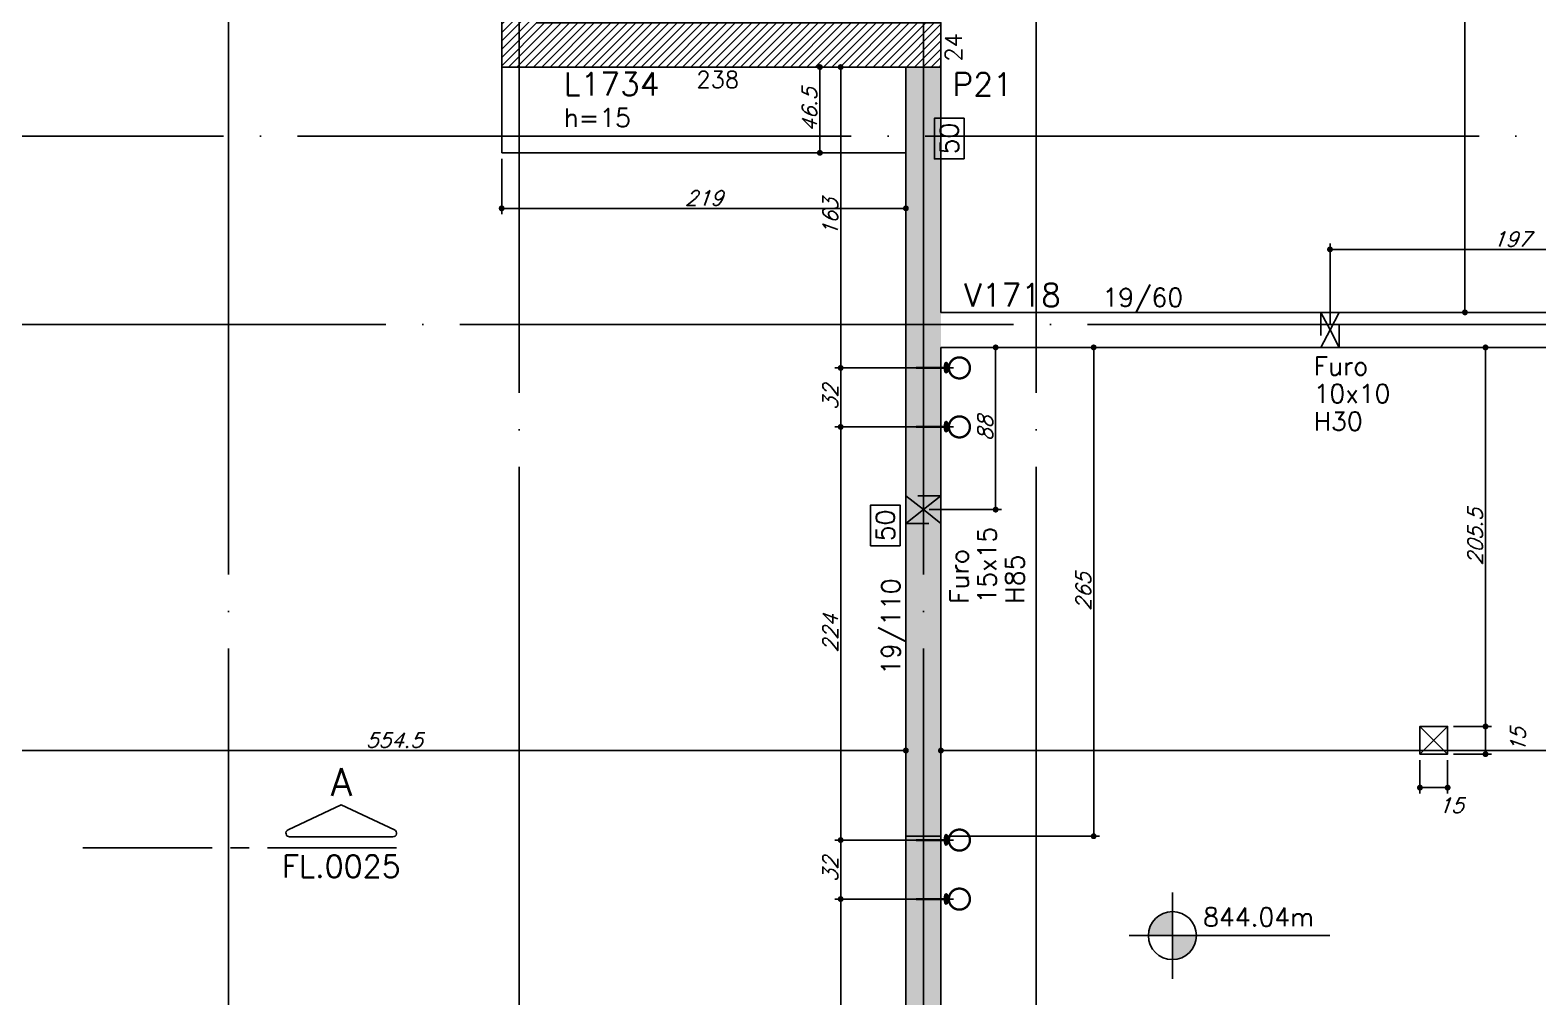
# Model space of a CAD drawing. Header units: millimetres. Extents: x -2368 to 4502, y -2283 to 2217.
# Drawn here: x 1021 to 1837, y -482 to 43 of the extents above; entities that cross this region are included whole.
import ezdxf
from ezdxf.enums import TextEntityAlignment as Align

# ---------------------------------------------------------------- set-up
doc = ezdxf.new("R2010")
doc.units = ezdxf.units.MM
doc.header["$LTSCALE"] = 50
doc.linetypes.add('EIXO', pattern=[6.8, 6, -0.4, 0, -0.4])
doc.linetypes.add('HIDDEN', pattern=[0.375, 0.25, -0.125])
for name, color, linetype in [('F-CORTE-INDICAÇÃO', 4, 'Continuous'), ('F-COTAS', 106, 'Continuous'), ('F-COTAS ANCORAGEM', 106, 'Continuous'), ('F-COTAS-FUROS', 50, 'Continuous'), ('F-COTAS-FUROS VIGA', 50, 'Continuous'), ('F-DESNIVEL-1', 254, 'Continuous'), ('F-EIXO', 12, 'EIXO'), ('F-FURO-PAREDE', 2, 'HIDDEN'), ('F-FURO-PAREDE-TEXTOS', 2, 'Continuous'), ('F-GANCHOS', 4, 'Continuous'), ('F-LAJES', 3, 'Continuous'), ('F-LAJES-DIM', 2, 'Continuous'), ('F-LAJES-NOME', 4, 'Continuous'), ('F-NÍVEL-PLANTA', 2, 'Continuous'), ('F-PILARES-DIM', 172, 'Continuous'), ('F-PILARES-HACH', 174, 'Continuous'), ('F-PILARES-M', 170, 'Continuous'), ('F-PILARES-NOME', 170, 'Continuous'), ('F-PILARES-S', 170, 'Continuous'), ('F-TEXTO', 6, 'Continuous'), ('F-VIGAS', 3, 'Continuous'), ('F-VIGAS-DIM', 2, 'Continuous'), ('F-VIGAS-NOME', 4, 'Continuous'), ('F-VÃO', 1, 'Continuous')]:
    doc.layers.add(name, color=color, linetype=linetype)
doc.styles.add('CP-TEXT-INCL', font='romans.shx', dxfattribs={"oblique": 20})
doc.styles.add('MCP', font='romans.shx')
doc.styles.add('ROMANS', font='romans.shx')
doc.dimstyles.new('CP-COTAS-50', dxfattribs={"dimscale": 0.64, "dimtxt": 12.5, "dimasz": 5, "dimexe": 5, "dimexo": 5, "dimgap": 2.5, "dimtad": 1, "dimdec": 1, "dimdsep": 46, "dimtxsty": 'CP-TEXT-INCL', "dimblk1": 'DOT', "dimblk2": 'DOT', "dimsah": 1, "dimcen": 9, "dimclrd": 256, "dimclre": 256, "dimclrt": 256, "dimadec": 0, "dimazin": 0, "dimtfac": 1, "dimtdec": 1, "dimtmove": 2, "dimatfit": 3, "dimldrblk": 'DOT', "dimfxl": 0, "dimtolj": 1, "dimarcsym": 0})

# ---------------------------------------------------------------- blocks, each defined once
blk = doc.blocks.new('*U5')
at = {"layer": 'F-VIGAS-DIM', "color": 1}
blk.add_lwpolyline([(0, 0), (22, 0), (22, 16), (0, 16)], close=True, dxfattribs=at)
at = {"layer": 'F-VIGAS-DIM', "style": 'MCP'}
blk.add_attdef('DIM', text='', height=10, dxfattribs=at).set_placement((11, 8), align=Align.MIDDLE_CENTER)
blk = doc.blocks.new('Nível - Planta')
at = {"layer": 'F-NÍVEL-PLANTA'}
h = blk.add_hatch(color=71, dxfattribs=at)
h.paths.add_polyline_path([(0, 0), (0, 0.26, 0.414214), (-0.26, 0)])
h.paths.add_polyline_path([(0.26, 0), (0, 0), (0, -0.26, 0.414214)])
for p, q in [((0, -0.469), (0, 0.469)), ((-0.469, 0), (1.704, 0))]:
    blk.add_line(p, q, dxfattribs=at)
blk.add_circle((0, 0), 0.26, dxfattribs=at)
at = {"layer": 'F-TEXTO', "color": 3, "style": 'MCP'}
blk.add_attdef('NÍVEL', (0.333, 0.102), '', height=0.2, dxfattribs=at)
blk = doc.blocks.new('*U19')
at = {"layer": 'F-EIXO'}
blk.add_line((0, 0), (0, -2827.07), dxfattribs=at)
at = {"layer": 'F-TEXTO', "style": 'ROMANS'}
blk.add_attdef('EIXO', text='', height=17.5, rotation=360, dxfattribs=at).set_placement((0, 28.21), align=Align.MIDDLE_CENTER)
blk = doc.blocks.new('*U13')
at = {"layer": 'F-EIXO'}
blk.add_line((0, 0), (4857.5, 0), dxfattribs=at)
at = {"layer": 'F-TEXTO', "style": 'ROMANS'}
blk.add_attdef('EIXO', text='', height=17.5, dxfattribs=at).set_placement((-28.21, 0), align=Align.MIDDLE_CENTER)
blk = doc.blocks.new('*U15')
at = {"layer": 'F-EIXO'}
blk.add_line((0, 0), (0, -2479.78), dxfattribs=at)
at = {"layer": 'F-TEXTO', "style": 'ROMANS'}
blk.add_attdef('EIXO', text='', height=17.5, rotation=360, dxfattribs=at).set_placement((0, 28.21), align=Align.MIDDLE_CENTER)
blk = doc.blocks.new('*U14')
at = {"layer": 'F-EIXO'}
blk.add_line((0, 0), (4945.5, 0), dxfattribs=at)
at = {"layer": 'F-TEXTO', "style": 'ROMANS'}
blk.add_attdef('EIXO', text='', height=17.5, dxfattribs=at).set_placement((-28.21, 0), align=Align.MIDDLE_CENTER)
blk = doc.blocks.new('*U21')
at = {"layer": 'F-EIXO'}
blk.add_line((0, 0), (0, -2728.58), dxfattribs=at)
at = {"layer": 'F-TEXTO', "style": 'ROMANS'}
blk.add_attdef('EIXO', text='', height=17.5, rotation=360, dxfattribs=at).set_placement((0, 28.21), align=Align.MIDDLE_CENTER)
blk = doc.blocks.new('_DOT')
at = {"color": 0, "linetype": 'ByBlock'}
blk.add_line((-0.5, 0), (-1, 0), dxfattribs=at)
at = {"color": 0, "linetype": 'ByBlock', "const_width": 0.5}
blk.add_lwpolyline([(-0.25, 0, 1), (0.25, 0, 1)], format="xyb", close=True, dxfattribs=at)
blk = doc.blocks.new('*D30')
at = {"layer": 'DEFPOINTS', "color": 0, "transparency": 16777216}
for p in [(940.5, -348.04), (1495, -348.04), (1495, -348.04)]:
    blk.add_point(p, dxfattribs=at)
at = {"layer": 'F-COTAS', "lineweight": -2, "transparency": 16777216}
blk.add_line((943.7, -348.04), (1491.8, -348.04), dxfattribs=at)
at = {"layer": 'F-COTAS', "lineweight": -2, "transparency": 16777216, "xscale": 3.2, "yscale": 3.2, "zscale": 3.2, "rotation": 180}
blk.add_blockref('_DOT', (940.5, -348.04), dxfattribs=at)
at = {"layer": 'F-COTAS', "lineweight": -2, "transparency": 16777216, "xscale": 3.2, "yscale": 3.2, "zscale": 3.2}
blk.add_blockref('_DOT', (1495, -348.04), dxfattribs=at)
at = {"layer": 'F-COTAS', "transparency": 16777216, "insert": (1217.75, -342.44), "char_height": 8, "attachment_point": 5, "style": 'CP-TEXT-INCL'}
blk.add_mtext('\\A1;554.5', dxfattribs=at)
blk = doc.blocks.new('*D31')
at = {"layer": 'DEFPOINTS', "color": 0, "transparency": 16777216}
for p in [(1514, -348.04), (2236, -348.04), (2236, -348.04)]:
    blk.add_point(p, dxfattribs=at)
at = {"layer": 'F-COTAS', "lineweight": -2, "transparency": 16777216}
blk.add_line((1517.2, -348.04), (2232.8, -348.04), dxfattribs=at)
at = {"layer": 'F-COTAS', "lineweight": -2, "transparency": 16777216, "xscale": 3.2, "yscale": 3.2, "zscale": 3.2, "rotation": 180}
blk.add_blockref('_DOT', (1514, -348.04), dxfattribs=at)
at = {"layer": 'F-COTAS', "lineweight": -2, "transparency": 16777216, "xscale": 3.2, "yscale": 3.2, "zscale": 3.2}
blk.add_blockref('_DOT', (2236, -348.04), dxfattribs=at)
at = {"layer": 'F-COTAS', "transparency": 16777216, "insert": (1875, -342.44), "char_height": 8, "attachment_point": 5, "style": 'CP-TEXT-INCL'}
blk.add_mtext('\\A1;722', dxfattribs=at)
blk = doc.blocks.new('*U8')
at = {"layer": 'F-CORTE-INDICAÇÃO'}
for p, q in [((70, 0), (0, 0)), ((80, 0), (90, 0)), ((100, 0), (170, 0))]:
    blk.add_line(p, q, dxfattribs=at)
blk.add_lwpolyline([(112, 6, -0.802585), (111.15, 9.81), (140, 23.26), (168.85, 9.81, -0.802585), (168, 6)], format="xyb", close=True, dxfattribs=at)
at = {"layer": 'F-CORTE-INDICAÇÃO', "style": 'ROMANS'}
blk.add_attdef('CORTE', text='', height=15, dxfattribs=at).set_placement((140, 35.76), align=Align.MIDDLE_CENTER)
at = {"layer": 'F-CORTE-INDICAÇÃO', "color": 2, "style": 'ROMANS'}
blk.add_attdef('FOLHA', text='', height=12, dxfattribs=at).set_placement((140, -10), align=Align.MIDDLE_CENTER)
blk = doc.blocks.new('*D163')
at = {"layer": 'DEFPOINTS', "color": 0, "transparency": 16777216}
for p in [(1596.76, -129.5), (1604.21, -129.5), (1514, -394.5)]:
    blk.add_point(p, dxfattribs=at)
at = {"layer": 'F-COTAS', "lineweight": -2, "transparency": 16777216}
for p, q in [((1601.01, -129.5), (1593.56, -129.5)), ((1596.76, -391.3), (1596.76, -132.7)), ((1517.2, -394.5), (1599.96, -394.5))]:
    blk.add_line(p, q, dxfattribs=at)
at = {"layer": 'F-COTAS', "lineweight": -2, "transparency": 16777216, "xscale": 3.2, "yscale": 3.2, "zscale": 3.2}
for p, rotation in [((1596.76, -129.5), 90), ((1596.76, -394.5), 270)]:
    blk.add_blockref('_DOT', p, dxfattribs=dict(at, rotation=rotation))
at = {"layer": 'F-COTAS', "transparency": 16777216, "insert": (1591.16, -262), "char_height": 8, "attachment_point": 5, "rotation": 90, "style": 'CP-TEXT-INCL'}
blk.add_mtext('\\A1;265', dxfattribs=at)
blk = doc.blocks.new('*D264')
at = {"layer": 'DEFPOINTS', "color": 0, "transparency": 16777216}
for p in [(1448.41, 22.5), (1461.95, 22.5), (1461.95, -24)]:
    blk.add_point(p, dxfattribs=at)
at = {"layer": 'F-COTAS', "lineweight": -2, "transparency": 16777216}
for p, q in [((1458.75, 22.5), (1445.21, 22.5)), ((1448.41, -20.8), (1448.41, 19.3)), ((1458.75, -24), (1445.21, -24))]:
    blk.add_line(p, q, dxfattribs=at)
at = {"layer": 'F-COTAS', "lineweight": -2, "transparency": 16777216, "xscale": 3.2, "yscale": 3.2, "zscale": 3.2}
for p, rotation in [((1448.41, 22.5), 90), ((1448.41, -24), 270)]:
    blk.add_blockref('_DOT', p, dxfattribs=dict(at, rotation=rotation))
at = {"layer": 'F-COTAS', "transparency": 16777216, "insert": (1442.81, -0.75), "char_height": 8, "attachment_point": 5, "rotation": 90, "style": 'CP-TEXT-INCL'}
blk.add_mtext('\\A1;46.5', dxfattribs=at)
blk = doc.blocks.new('*D265')
at = {"layer": 'DEFPOINTS', "color": 0, "transparency": 16777216}
for p in [(1276, -24), (1495, -24), (1495, -54.09)]:
    blk.add_point(p, dxfattribs=at)
at = {"layer": 'F-COTAS', "lineweight": -2, "transparency": 16777216}
for p, q in [((1276, -27.2), (1276, -57.29)), ((1495, -27.2), (1495, -57.29)), ((1279.2, -54.09), (1491.8, -54.09))]:
    blk.add_line(p, q, dxfattribs=at)
at = {"layer": 'F-COTAS', "lineweight": -2, "transparency": 16777216, "xscale": 3.2, "yscale": 3.2, "zscale": 3.2, "rotation": 180}
blk.add_blockref('_DOT', (1276, -54.09), dxfattribs=at)
at = {"layer": 'F-COTAS', "lineweight": -2, "transparency": 16777216, "xscale": 3.2, "yscale": 3.2, "zscale": 3.2}
blk.add_blockref('_DOT', (1495, -54.09), dxfattribs=at)
at = {"layer": 'F-COTAS', "transparency": 16777216, "insert": (1385.5, -48.49), "char_height": 8, "attachment_point": 5, "style": 'CP-TEXT-INCL'}
blk.add_mtext('\\A1;219', dxfattribs=at)
blk = doc.blocks.new('*U300')
at = {"layer": 'F-VÃO'}
for p, q in [((0, 0), (15, 15)), ((0, 15), (15, 0))]:
    blk.add_line(p, q, dxfattribs=at)
at = {"layer": 'F-VÃO', "color": 3}
blk.add_lwpolyline([(0, 0), (15, 0), (15, 15), (0, 15)], close=True, dxfattribs=at)
blk = doc.blocks.new('*D303')
at = {"layer": 'DEFPOINTS', "color": 0, "transparency": 16777216}
for p in [(1773.51, -350), (1788.51, -350), (1773.51, -368.16)]:
    blk.add_point(p, dxfattribs=at)
at = {"layer": 'F-COTAS-FUROS', "lineweight": -2, "transparency": 16777216}
for p, q in [((1773.51, -353.2), (1773.51, -371.36)), ((1788.51, -353.2), (1788.51, -371.36)), ((1785.31, -368.16), (1776.71, -368.16))]:
    blk.add_line(p, q, dxfattribs=at)
at = {"layer": 'F-COTAS-FUROS', "lineweight": -2, "transparency": 16777216, "xscale": 3.2, "yscale": 3.2, "zscale": 3.2, "rotation": 180}
blk.add_blockref('_DOT', (1773.51, -368.16), dxfattribs=at)
at = {"layer": 'F-COTAS-FUROS', "lineweight": -2, "transparency": 16777216, "xscale": 3.2, "yscale": 3.2, "zscale": 3.2}
blk.add_blockref('_DOT', (1788.51, -368.16), dxfattribs=at)
at = {"layer": 'F-COTAS-FUROS', "transparency": 16777216, "insert": (1790.3, -377.76), "char_height": 8, "attachment_point": 5, "style": 'CP-TEXT-INCL'}
blk.add_mtext('\\A1;15', dxfattribs=at)
blk = doc.blocks.new('*D304')
at = {"layer": 'DEFPOINTS', "color": 0, "transparency": 16777216}
for p in [(1788.51, -335), (1809.06, -335), (1788.51, -350)]:
    blk.add_point(p, dxfattribs=at)
at = {"layer": 'F-COTAS-FUROS', "lineweight": -2, "transparency": 16777216}
for p, q in [((1791.71, -335), (1812.26, -335)), ((1809.06, -346.8), (1809.06, -338.2)), ((1791.71, -350), (1812.26, -350))]:
    blk.add_line(p, q, dxfattribs=at)
at = {"layer": 'F-COTAS-FUROS', "lineweight": -2, "transparency": 16777216, "xscale": 3.2, "yscale": 3.2, "zscale": 3.2}
for p, rotation in [((1809.06, -335), 90), ((1809.06, -350), 270)]:
    blk.add_blockref('_DOT', p, dxfattribs=dict(at, rotation=rotation))
at = {"layer": 'F-COTAS-FUROS', "transparency": 16777216, "insert": (1826.66, -342.5), "char_height": 8, "attachment_point": 5, "rotation": 90, "style": 'CP-TEXT-INCL'}
blk.add_mtext('\\A1;15', dxfattribs=at)
blk = doc.blocks.new('*D305')
at = {"layer": 'DEFPOINTS', "color": 0, "transparency": 16777216}
for p in [(1788.51, -129.5), (1809.06, -129.5), (1788.51, -335)]:
    blk.add_point(p, dxfattribs=at)
at = {"layer": 'F-COTAS-FUROS', "lineweight": -2, "transparency": 16777216}
for p, q in [((1791.71, -129.5), (1812.26, -129.5)), ((1809.06, -331.8), (1809.06, -132.7)), ((1791.71, -335), (1812.26, -335))]:
    blk.add_line(p, q, dxfattribs=at)
at = {"layer": 'F-COTAS-FUROS', "lineweight": -2, "transparency": 16777216, "xscale": 3.2, "yscale": 3.2, "zscale": 3.2}
for p, rotation in [((1809.06, -129.5), 90), ((1809.06, -335), 270)]:
    blk.add_blockref('_DOT', p, dxfattribs=dict(at, rotation=rotation))
at = {"layer": 'F-COTAS-FUROS', "transparency": 16777216, "insert": (1803.46, -232.25), "char_height": 8, "attachment_point": 5, "rotation": 90, "style": 'CP-TEXT-INCL'}
blk.add_mtext('\\A1;205.5', dxfattribs=at)
blk = doc.blocks.new('*D392')
at = {"layer": 'DEFPOINTS', "color": 0, "transparency": 16777216}
for p in [(1797.89, 645.5), (1797.89, 645.5), (1797.89, -110.5)]:
    blk.add_point(p, dxfattribs=at)
at = {"layer": 'F-COTAS', "lineweight": -2, "transparency": 16777216}
blk.add_line((1797.89, -107.3), (1797.89, 642.3), dxfattribs=at)
at = {"layer": 'F-COTAS', "lineweight": -2, "transparency": 16777216, "xscale": 3.2, "yscale": 3.2, "zscale": 3.2}
for p, rotation in [((1797.89, 645.5), 90), ((1797.89, -110.5), 270)]:
    blk.add_blockref('_DOT', p, dxfattribs=dict(at, rotation=rotation))
at = {"layer": 'F-COTAS', "transparency": 16777216, "insert": (1792.29, 267.5), "char_height": 8, "attachment_point": 5, "rotation": 90, "style": 'CP-TEXT-INCL'}
blk.add_mtext('\\A1;756', dxfattribs=at)
blk = doc.blocks.new('*D410')
at = {"layer": 'DEFPOINTS', "color": 0, "linetype": 'Continuous', "transparency": 16777216}
for p in [(1527.61, -129.5), (1543.64, -129.5), (1504.5, -217.43)]:
    blk.add_point(p, dxfattribs=at)
at = {"layer": 'F-COTAS-FUROS VIGA', "linetype": 'Continuous', "lineweight": -2, "transparency": 16777216}
for p, q in [((1530.81, -129.5), (1546.84, -129.5)), ((1543.64, -214.23), (1543.64, -132.7)), ((1507.7, -217.43), (1546.84, -217.43))]:
    blk.add_line(p, q, dxfattribs=at)
at = {"layer": 'F-COTAS-FUROS VIGA', "linetype": 'Continuous', "lineweight": -2, "transparency": 16777216, "xscale": 3.2, "yscale": 3.2, "zscale": 3.2}
for p, rotation in [((1543.64, -129.5), 90), ((1543.64, -217.43), 270)]:
    blk.add_blockref('_DOT', p, dxfattribs=dict(at, rotation=rotation))
at = {"layer": 'F-COTAS-FUROS VIGA', "linetype": 'Continuous', "transparency": 16777216, "insert": (1538.04, -173.46), "char_height": 8, "attachment_point": 5, "rotation": 90, "style": 'CP-TEXT-INCL'}
blk.add_mtext('\\A1;88', dxfattribs=at)
blk = doc.blocks.new('*D411')
at = {"layer": 'DEFPOINTS', "color": 0, "linetype": 'Continuous', "transparency": 16777216}
for p in [(1921.5, -76.38), (1921.5, -86.35), (1724.79, -120)]:
    blk.add_point(p, dxfattribs=at)
at = {"layer": 'F-COTAS-FUROS VIGA', "linetype": 'Continuous', "lineweight": -2, "transparency": 16777216}
for p, q in [((1724.79, -116.8), (1724.79, -73.18)), ((1921.5, -83.15), (1921.5, -73.18)), ((1727.99, -76.38), (1918.3, -76.38))]:
    blk.add_line(p, q, dxfattribs=at)
at = {"layer": 'F-COTAS-FUROS VIGA', "linetype": 'Continuous', "lineweight": -2, "transparency": 16777216, "xscale": 3.2, "yscale": 3.2, "zscale": 3.2, "rotation": 180}
blk.add_blockref('_DOT', (1724.79, -76.38), dxfattribs=at)
at = {"layer": 'F-COTAS-FUROS VIGA', "linetype": 'Continuous', "lineweight": -2, "transparency": 16777216, "xscale": 3.2, "yscale": 3.2, "zscale": 3.2}
blk.add_blockref('_DOT', (1921.5, -76.38), dxfattribs=at)
at = {"layer": 'F-COTAS-FUROS VIGA', "linetype": 'Continuous', "transparency": 16777216, "insert": (1823.15, -70.78), "char_height": 8, "attachment_point": 5, "style": 'CP-TEXT-INCL'}
blk.add_mtext('\\A1;197', dxfattribs=at)
blk = doc.blocks.new('PB-ANC_VISTA')
at = {"layer": 'F-GANCHOS'}
h = blk.add_hatch(color=256, dxfattribs=at)
edge = h.paths.add_edge_path()
edge.add_ellipse((0, 0.0049), major_axis=(-0.0142, 0), ratio=0.343552, start_angle=152.7965, end_angle=253.9579, ccw=False)
edge.add_spline(control_points=[(0.0126, 0.0027), (0.0118, 0.0035), (0.0109, 0.0039), (0.0094, 0.0046), (0.0089, 0.0048), (0.0084, 0.0049)], knot_values=[3.709013, 3.709013, 3.709013, 3.709013, 3.826962, 3.826962, 3.975536, 3.975536, 3.975536, 3.975536], degree=3, periodic=0)
edge.add_spline(control_points=[(0.0084, 0.0049), (0.0083, 0.005), (0.0082, 0.005), (0.0075, 0.0052), (0.0068, 0.0054), (0.0054, 0.0056), (0.0046, 0.0057), (0.0025, 0.006), (0.001, 0.006), (-0.0019, 0.006), (-0.0033, 0.0059), (-0.006, 0.0055), (-0.0072, 0.0053), (-0.0083, 0.005), (-0.0084, 0.0049), (-0.0084, 0.0049)], knot_values=[3.975536, 3.975536, 3.975536, 3.975536, 4.020815, 4.020815, 4.214669, 4.214669, 4.408523, 4.408523, 4.746248, 4.746248, 5.083972, 5.083972, 5.421697, 5.421697, 5.450325, 5.450325, 5.450325, 5.450325], degree=3, periodic=0)
edge.add_spline(control_points=[(-0.0084, 0.0049), (-0.009, 0.0047), (-0.0094, 0.0046), (-0.0101, 0.0043), (-0.0109, 0.004), (-0.0119, 0.0031), (-0.0123, 0.0028), (-0.0125, 0.0026)], knot_values=[5.450325, 5.450325, 5.450325, 5.450325, 5.63804, 5.63804, 5.767465, 5.767465, 5.83324, 5.83324, 5.83324, 5.83324], degree=3, periodic=0)
edge.add_ellipse((0, 0.0049), major_axis=(-0.0142, 0), ratio=0.343552, start_angle=286.0421, end_angle=388.2135, ccw=False)
edge.add_arc((0, 0.0406), 0.0312, 262.7795, 270)
edge.add_arc((0, 0.0406), 0.0312, 270, 277.2205)
edge = h.paths.add_edge_path()
edge.add_spline(control_points=[(-0.0084, 0.0049), (-0.0081, 0.0048), (-0.0077, 0.0047), (-0.0062, 0.0044), (-0.0049, 0.0042), (-0.0022, 0.0039), (-0.0008, 0.0039), (0.0023, 0.0039), (0.0039, 0.004), (0.0065, 0.0044), (0.0076, 0.0047), (0.0084, 0.0049)], knot_values=[0.872578, 0.872578, 0.872578, 0.872578, 0.983497, 0.983497, 1.300773, 1.300773, 1.618048, 1.618048, 1.991026, 1.991026, 2.268927, 2.268927, 2.268927, 2.268927], degree=3, periodic=0)
edge.add_spline(control_points=[(0.0084, 0.0049), (0.0089, 0.0048), (0.0094, 0.0046), (0.0109, 0.0039), (0.0118, 0.0035), (0.0126, 0.0027)], knot_values=[3.709013, 3.709013, 3.709013, 3.709013, 3.857587, 3.857587, 3.975536, 3.975536, 3.975536, 3.975536], degree=3, periodic=0)
edge.add_ellipse((0, 0.0049), major_axis=(-0.0142, 0), ratio=0.343552, start_angle=28.2135, end_angle=152.7965, ccw=False)
edge.add_spline(control_points=[(-0.0125, 0.0026), (-0.0123, 0.0028), (-0.0119, 0.0031), (-0.0109, 0.004), (-0.0101, 0.0043), (-0.0094, 0.0046), (-0.009, 0.0047), (-0.0084, 0.0049)], knot_values=[5.450325, 5.450325, 5.450325, 5.450325, 5.5161, 5.5161, 5.645525, 5.645525, 5.83324, 5.83324, 5.83324, 5.83324], degree=3, periodic=0)
blk.add_line((0.0031, 0.0093), (-0.0031, 0.0093), dxfattribs=at)
at = {"layer": 'F-GANCHOS', "const_width": 0.00625}
blk.add_lwpolyline([(-0.0005, 0.0121, -1), (-0.0005, 0.0683, -1)], format="xyb", close=True, dxfattribs=at)
blk.add_lwpolyline([(-0.0005, -0.0757), (-0.0005, 0.0098)], dxfattribs=at)
at = {"layer": 'F-GANCHOS'}
blk.add_ellipse((0, 0.0049), major_axis=(-0.0142, 0), ratio=0.343552, dxfattribs=at)
for points, knots in [([(0.0126, 0.0027), (0.0118, 0.0035), (0.0109, 0.0039), (0.0091, 0.0047), (0.0086, 0.0049), (0.0075, 0.0052), (0.0068, 0.0054), (0.0054, 0.0056), (0.0046, 0.0057), (0.0025, 0.006), (0.001, 0.006), (-0.0019, 0.006), (-0.0033, 0.0059), (-0.006, 0.0055), (-0.0072, 0.0053), (-0.0088, 0.0048), (-0.0094, 0.0046), (-0.0101, 0.0043), (-0.0109, 0.004), (-0.0119, 0.0031), (-0.0123, 0.0028), (-0.0125, 0.0026)], [3.709013, 3.709013, 3.709013, 3.709013, 3.826962, 3.826962, 4.020815, 4.020815, 4.214669, 4.214669, 4.408523, 4.408523, 4.746248, 4.746248, 5.083972, 5.083972, 5.421697, 5.421697, 5.63804, 5.63804, 5.767465, 5.767465, 5.83324, 5.83324, 5.83324, 5.83324]), ([(-0.0084, 0.0049), (-0.0081, 0.0048), (-0.0077, 0.0047), (-0.0062, 0.0044), (-0.0049, 0.0042), (-0.0022, 0.0039), (-0.0008, 0.0039), (0.0023, 0.0039), (0.0039, 0.004), (0.0065, 0.0044), (0.0076, 0.0047), (0.0084, 0.0049)], [0.872578, 0.872578, 0.872578, 0.872578, 0.983497, 0.983497, 1.300773, 1.300773, 1.618048, 1.618048, 1.991026, 1.991026, 2.268927, 2.268927, 2.268927, 2.268927])]:
    blk.add_open_spline(points, degree=3, knots=knots, dxfattribs=at)
blk = doc.blocks.new('*U457')
at = {"layer": 'F-GANCHOS', "xscale": 203.1746031736276, "yscale": 203.1746031736276, "zscale": 203.1746031736276}
blk.add_blockref('PB-ANC_VISTA', (30.75, 227.97), dxfattribs=at)
blk = doc.blocks.new('*D497')
at = {"layer": 'DEFPOINTS', "color": 0, "transparency": 16777216}
for p in [(1459.67, -428.6), (1524, -428.6), (1524, -652.6)]:
    blk.add_point(p, dxfattribs=at)
at = {"layer": 'F-COTAS ANCORAGEM', "lineweight": -2, "transparency": 16777216}
for p, q in [((1520.8, -428.6), (1456.47, -428.6)), ((1459.67, -649.4), (1459.67, -431.8)), ((1520.8, -652.6), (1456.47, -652.6))]:
    blk.add_line(p, q, dxfattribs=at)
at = {"layer": 'F-COTAS ANCORAGEM', "lineweight": -2, "transparency": 16777216, "xscale": 3.2, "yscale": 3.2, "zscale": 3.2}
for p, rotation in [((1459.67, -428.6), 90), ((1459.67, -652.6), 270)]:
    blk.add_blockref('_DOT', p, dxfattribs=dict(at, rotation=rotation))
at = {"layer": 'F-COTAS ANCORAGEM', "transparency": 16777216, "insert": (1454.07, -540.6), "char_height": 8, "attachment_point": 5, "rotation": 90, "style": 'CP-TEXT-INCL'}
blk.add_mtext('\\A1;224', dxfattribs=at)
blk = doc.blocks.new('*D498')
at = {"layer": 'DEFPOINTS', "color": 0, "transparency": 16777216}
for p in [(1459.67, -396.6), (1524, -396.6), (1524, -428.6)]:
    blk.add_point(p, dxfattribs=at)
at = {"layer": 'F-COTAS ANCORAGEM', "lineweight": -2, "transparency": 16777216}
for p, q in [((1520.8, -396.6), (1456.47, -396.6)), ((1459.67, -425.4), (1459.67, -399.8)), ((1520.8, -428.6), (1456.47, -428.6))]:
    blk.add_line(p, q, dxfattribs=at)
at = {"layer": 'F-COTAS ANCORAGEM', "lineweight": -2, "transparency": 16777216, "xscale": 3.2, "yscale": 3.2, "zscale": 3.2}
for p, rotation in [((1459.67, -396.6), 90), ((1459.67, -428.6), 270)]:
    blk.add_blockref('_DOT', p, dxfattribs=dict(at, rotation=rotation))
at = {"layer": 'F-COTAS ANCORAGEM', "transparency": 16777216, "insert": (1454.07, -412.6), "char_height": 8, "attachment_point": 5, "rotation": 90, "style": 'CP-TEXT-INCL'}
blk.add_mtext('\\A1;32', dxfattribs=at)
blk = doc.blocks.new('*D499')
at = {"layer": 'DEFPOINTS', "color": 0, "transparency": 16777216}
for p in [(1459.67, -172.6), (1524, -172.6), (1524, -396.6)]:
    blk.add_point(p, dxfattribs=at)
at = {"layer": 'F-COTAS ANCORAGEM', "lineweight": -2, "transparency": 16777216}
for p, q in [((1520.8, -172.6), (1456.47, -172.6)), ((1459.67, -393.4), (1459.67, -175.8)), ((1520.8, -396.6), (1456.47, -396.6))]:
    blk.add_line(p, q, dxfattribs=at)
at = {"layer": 'F-COTAS ANCORAGEM', "lineweight": -2, "transparency": 16777216, "xscale": 3.2, "yscale": 3.2, "zscale": 3.2}
for p, rotation in [((1459.67, -172.6), 90), ((1459.67, -396.6), 270)]:
    blk.add_blockref('_DOT', p, dxfattribs=dict(at, rotation=rotation))
at = {"layer": 'F-COTAS ANCORAGEM', "transparency": 16777216, "insert": (1454.07, -284.6), "char_height": 8, "attachment_point": 5, "rotation": 90, "style": 'CP-TEXT-INCL'}
blk.add_mtext('\\A1;224', dxfattribs=at)
blk = doc.blocks.new('*D500')
at = {"layer": 'DEFPOINTS', "color": 0, "transparency": 16777216}
for p in [(1459.67, -140.6), (1524, -140.6), (1524, -172.6)]:
    blk.add_point(p, dxfattribs=at)
at = {"layer": 'F-COTAS ANCORAGEM', "lineweight": -2, "transparency": 16777216}
for p, q in [((1520.8, -140.6), (1456.47, -140.6)), ((1459.67, -169.4), (1459.67, -143.8)), ((1520.8, -172.6), (1456.47, -172.6))]:
    blk.add_line(p, q, dxfattribs=at)
at = {"layer": 'F-COTAS ANCORAGEM', "lineweight": -2, "transparency": 16777216, "xscale": 3.2, "yscale": 3.2, "zscale": 3.2}
for p, rotation in [((1459.67, -140.6), 90), ((1459.67, -172.6), 270)]:
    blk.add_blockref('_DOT', p, dxfattribs=dict(at, rotation=rotation))
at = {"layer": 'F-COTAS ANCORAGEM', "transparency": 16777216, "insert": (1454.07, -156.6), "char_height": 8, "attachment_point": 5, "rotation": 90, "style": 'CP-TEXT-INCL'}
blk.add_mtext('\\A1;32', dxfattribs=at)
blk = doc.blocks.new('*D501')
at = {"layer": 'DEFPOINTS', "color": 0, "transparency": 16777216}
for p in [(1459.67, 22.5), (1469.18, 22.5), (1524, -140.6)]:
    blk.add_point(p, dxfattribs=at)
at = {"layer": 'F-COTAS ANCORAGEM', "lineweight": -2, "transparency": 16777216}
for p, q in [((1465.98, 22.5), (1456.47, 22.5)), ((1459.67, -137.4), (1459.67, 19.3)), ((1520.8, -140.6), (1456.47, -140.6))]:
    blk.add_line(p, q, dxfattribs=at)
at = {"layer": 'F-COTAS ANCORAGEM', "lineweight": -2, "transparency": 16777216, "xscale": 3.2, "yscale": 3.2, "zscale": 3.2}
for p, rotation in [((1459.67, 22.5), 90), ((1459.67, -140.6), 270)]:
    blk.add_blockref('_DOT', p, dxfattribs=dict(at, rotation=rotation))
at = {"layer": 'F-COTAS ANCORAGEM', "transparency": 16777216, "insert": (1454.07, -59.05), "char_height": 8, "attachment_point": 5, "rotation": 90, "style": 'CP-TEXT-INCL'}
blk.add_mtext('\\A1;163', dxfattribs=at)

msp = doc.modelspace()

# ---------------------------------------------------------------- hatches: boundary and pattern name
at = {"layer": 'F-DESNIVEL-1', "linetype": 'Continuous'}
msp.add_hatch(color=256, dxfattribs=at).paths.add_polyline_path([(1495, -573.5), (1514, -573.5), (1514, -394.5), (1495, -394.5)], flags=16)
at = {"layer": 'F-PILARES-HACH', "linetype": 'Continuous'}
h = msp.add_hatch(dxfattribs=at)
h.set_pattern_fill('ANSI31', color=256, style=0)
h.paths.add_polyline_path([(1276, 22.5), (1514, 22.5), (1514, 46.5), (1295, 46.5), (1295, 493.5), (1276, 493.5)], flags=16)

# ---------------------------------------------------------------- linework, layer by layer
at = {"layer": 'F-DESNIVEL-1', "linetype": 'Continuous'}
for points in [[(1514, -120), (1514, 22.4), (1495, 22.4)], [(1514, -120), (1495, 22.4), (1495, -120)], [(1514, -120), (1495, -120), (1495, -394.4)], [(1514, -120), (1495, -394.4), (1514, -394.4)], [(1514, -120), (1495, -120), (1514, -120)], [(1514, -120), (1514, -394.4), (1514, -120)]]:
    msp.add_solid(points, dxfattribs=at)
at = {"layer": 'F-FURO-PAREDE'}
for points in [[(1724.794, -120), (1719.794, -129.5), (1729.794, -129.5), (1724.794, -120), (1729.794, -129.5), (1729.794, -110.5), (1724.794, -120), (1729.794, -110.5), (1719.794, -110.5), (1724.794, -120), (1719.794, -110.5), (1719.794, -129.5), (1724.794, -120)], [(1504.5, -217.428), (1514, -224.928), (1514, -209.928), (1504.5, -217.428), (1514, -209.928), (1495, -209.928), (1504.5, -217.428), (1495, -209.928), (1495, -224.928), (1504.5, -217.428), (1495, -224.928), (1514, -224.928), (1504.5, -217.428)]]:
    msp.add_lwpolyline(points, dxfattribs=at)
at = {"layer": 'F-LAJES', "linetype": 'Continuous'}
for p, q in [((1276, 22.5), (1276, -24)), ((1276, -24), (1495, -24))]:
    msp.add_line(p, q, dxfattribs=at)
at = {"layer": 'F-PILARES-M', "linetype": 'Continuous'}
msp.add_lwpolyline([(1495, -573.5), (1514, -573.5), (1514, -394.5), (1495, -394.5), (1495, -573.5)], dxfattribs=at)
at = {"layer": 'F-PILARES-S', "linetype": 'Continuous'}
msp.add_lwpolyline([(1276, 22.5), (1514, 22.5), (1514, 46.5), (1295, 46.5), (1295, 493.5), (1276, 493.5), (1276, 22.5)], dxfattribs=at)
at = {"layer": 'F-VIGAS'}
for points in [[(1495, 22.5), (1495, -120)], [(1514, -110.5), (1514, 22.5)], [(1921.5, -110.5), (1514, -110.5)], [(1495, -120), (1495, -394.5)], [(1514, -129.5), (1936, -129.5)], [(1514, -394.5), (1514, -129.5)]]:
    msp.add_lwpolyline(points, dxfattribs=at)

# ---------------------------------------------------------------- block references
at = {"layer": 'F-CORTE-INDICAÇÃO', "linetype": 'Continuous'}
msp.add_blockref('*U8', (1049.108, -400.831), dxfattribs=at).add_auto_attribs({'FOLHA': 'FL.0025', 'CORTE': 'A'})
at = {"layer": 'F-COTAS', "xscale": -1, "rotation": 270}
for p in [(1287.862, -171.248), (1287.862, -203.248), (1287.862, -427.248), (1287.862, -459.248)]:
    msp.add_blockref('*U457', p, dxfattribs=at)
at = {"layer": 'F-EIXO', "linetype": 'Continuous'}
for name, p in [('*U19', (1285.5, 1846.305)), ('*U19', (1565.5, 1846.305)), ('*U21', (1128, 1747.82)), ('*U15', (1504.5, 1747.82)), ('*U14', (-1895.471, -15)), ('*U13', (-1807.517, -117))]:
    msp.add_blockref(name, p, dxfattribs=at)
at = {"layer": 'F-NÍVEL-PLANTA', "linetype": 'Continuous', "xscale": 50, "yscale": 50, "zscale": 50}
msp.add_blockref('Nível - Planta', (1639.409, -448.395), dxfattribs=at).add_auto_attribs({'NÍVEL': '844.04m'})
at = {"layer": 'F-VIGAS-DIM', "linetype": 'Continuous', "rotation": 90}
for p in [(1526.5, -27.25), (1491.875, -237)]:
    msp.add_blockref('*U5', p, dxfattribs=at).add_auto_attribs({'DIM': '50'})
at = {"layer": 'F-VÃO'}
msp.add_blockref('*U300', (1773.514, -350), dxfattribs=at)

# ---------------------------------------------------------------- texts
at = {"layer": 'F-FURO-PAREDE-TEXTOS', "linetype": 'Continuous', "style": 'MCP'}
for s, p in [('Furo', (1715.945, -144.512)), ('10x10', (1715.945, -159.512)), ('H30', (1715.945, -174.512))]:
    msp.add_text(s, height=10, dxfattribs=at).set_placement(p)
for s, p in [('15x15', (1544, -268.369)), ('Furo', (1529, -268.369)), ('H85', (1559, -268.369))]:
    msp.add_text(s, height=10, rotation=90, dxfattribs=at).set_placement(p)
at = {"layer": 'F-LAJES-DIM', "linetype": 'Continuous', "style": 'MCP'}
msp.add_text('h=15', height=10, dxfattribs=at).set_placement((1309.624, -9.946))
at = {"layer": 'F-LAJES-NOME', "linetype": 'Continuous', "style": 'MCP'}
msp.add_text('L1734', height=12.5, dxfattribs=at).set_placement((1309.624, 7.054))
at = {"layer": 'F-PILARES-DIM', "linetype": 'Continuous', "style": 'MCP'}
msp.add_text('24', height=9, rotation=90, dxfattribs=at).set_placement((1525.25, 25.5))
msp.add_text('238', height=9, dxfattribs=at).set_placement((1381.5, 11.25))
at = {"layer": 'F-PILARES-NOME', "linetype": 'Continuous', "style": 'MCP'}
msp.add_text('P21', height=12.5, dxfattribs=at).set_placement((1520.25, 6.875))
at = {"layer": 'F-VIGAS-DIM', "linetype": 'Continuous', "style": 'MCP'}
msp.add_text('19/60', height=10, dxfattribs=at).set_placement((1601.5, -107.375))
msp.add_text('19/110', height=10, rotation=90, dxfattribs=at).set_placement((1491.875, -307))
at = {"layer": 'F-VIGAS-NOME', "linetype": 'Continuous', "style": 'MCP'}
msp.add_text('V1718', height=12.5, dxfattribs=at).set_placement((1526.5, -107.375))

# ---------------------------------------------------------------- dimensions: what is measured, and where the dimension line sits
at = {"layer": 'F-COTAS'}
dim = msp.add_linear_dim(base=(1797.886, 645.5), p1=(1797.886, -110.5), p2=(1797.886, 645.5), angle=90, dimstyle='CP-COTAS-50', override={"dimfxl": 7.5}, dxfattribs=at)
dim.commit()
dim.dimension.update_dxf_attribs({"geometry": '*D392', "text_midpoint": (1792.286, 267.5)})
for base, p1, p2, angle, picture, middle in [((1448.405, 22.5), (1461.95, -24), (1461.95, 22.5), 90, '*D264', (1442.805, -0.75)), ((1596.758, -129.5), (1514, -394.5), (1604.209, -129.5), 90, '*D163', (1591.158, -262)), ((1495, -348.042), (940.5, -348.042), (1495, -348.042), 180, '*D30', (1217.75, -342.442)), ((2236, -348.042), (1514, -348.042), (2236, -348.042), 180, '*D31', (1875, -342.442))]:
    dim = msp.add_linear_dim(base=base, p1=p1, p2=p2, angle=angle, dimstyle='CP-COTAS-50', dxfattribs=at)
    dim.commit()
    dim.dimension.update_dxf_attribs({"geometry": picture, "text_midpoint": middle})
dim = msp.add_linear_dim(base=(1495, -54.086), p1=(1276, -24), p2=(1495, -24), dimstyle='CP-COTAS-50', dxfattribs=at)
dim.commit()
dim.dimension.update_dxf_attribs({"geometry": '*D265', "text_midpoint": (1385.5, -48.486)})
at = {"layer": 'F-COTAS ANCORAGEM'}
for base, p1, p2, picture, middle in [((1459.668, 22.5), (1524, -140.602), (1469.182, 22.5), '*D501', (1454.068, -59.051)), ((1459.668, -140.602), (1524, -172.602), (1524, -140.602), '*D500', (1454.068, -156.602)), ((1459.668, -172.602), (1524, -396.602), (1524, -172.602), '*D499', (1454.068, -284.602)), ((1459.668, -396.602), (1524, -428.602), (1524, -396.602), '*D498', (1454.068, -412.602)), ((1459.668, -428.602), (1524, -652.602), (1524, -428.602), '*D497', (1454.068, -540.602))]:
    dim = msp.add_linear_dim(base=base, p1=p1, p2=p2, angle=90, dimstyle='CP-COTAS-50', override={"dimdec": 0, "dimfxl": 7.5}, dxfattribs=at)
    dim.commit()
    dim.dimension.update_dxf_attribs({"geometry": picture, "text_midpoint": middle})
at = {"layer": 'F-COTAS-FUROS'}
for base, p1, p2, picture, middle in [((1809.064, -129.5), (1788.514, -335), (1788.514, -129.5), '*D305', (1803.464, -232.25)), ((1809.064, -335), (1788.514, -350), (1788.514, -335), '*D304', (1826.664, -342.5))]:
    dim = msp.add_linear_dim(base=base, p1=p1, p2=p2, angle=90, dimstyle='CP-COTAS-50', override={"dimfxl": 7.5}, dxfattribs=at)
    dim.commit()
    dim.dimension.update_dxf_attribs({"geometry": picture, "text_midpoint": middle})
dim = msp.add_linear_dim(base=(1773.514, -368.162), p1=(1788.514, -350), p2=(1773.514, -350), dimstyle='CP-COTAS-50', override={"dimfxl": 7.5}, dxfattribs=at)
dim.commit()
dim.dimension.update_dxf_attribs({"geometry": '*D303', "text_midpoint": (1790.3, -377.762), "dimtype": 160})
at = {"layer": 'F-COTAS-FUROS VIGA', "linetype": 'Continuous'}
dim = msp.add_linear_dim(base=(1921.5, -76.378), p1=(1724.794, -120), p2=(1921.5, -86.346), dimstyle='CP-COTAS-50', override={"dimdec": 0, "dimfxl": 7.5}, dxfattribs=at)
dim.commit()
dim.dimension.update_dxf_attribs({"geometry": '*D411', "text_midpoint": (1823.147, -70.778)})
dim = msp.add_linear_dim(base=(1543.641, -129.5), p1=(1504.5, -217.428), p2=(1527.612, -129.5), angle=90, dimstyle='CP-COTAS-50', override={"dimdec": 0, "dimfxl": 7.5}, dxfattribs=at)
dim.commit()
dim.dimension.update_dxf_attribs({"geometry": '*D410', "text_midpoint": (1538.041, -173.464)})

doc.saveas('drawing.dxf')
